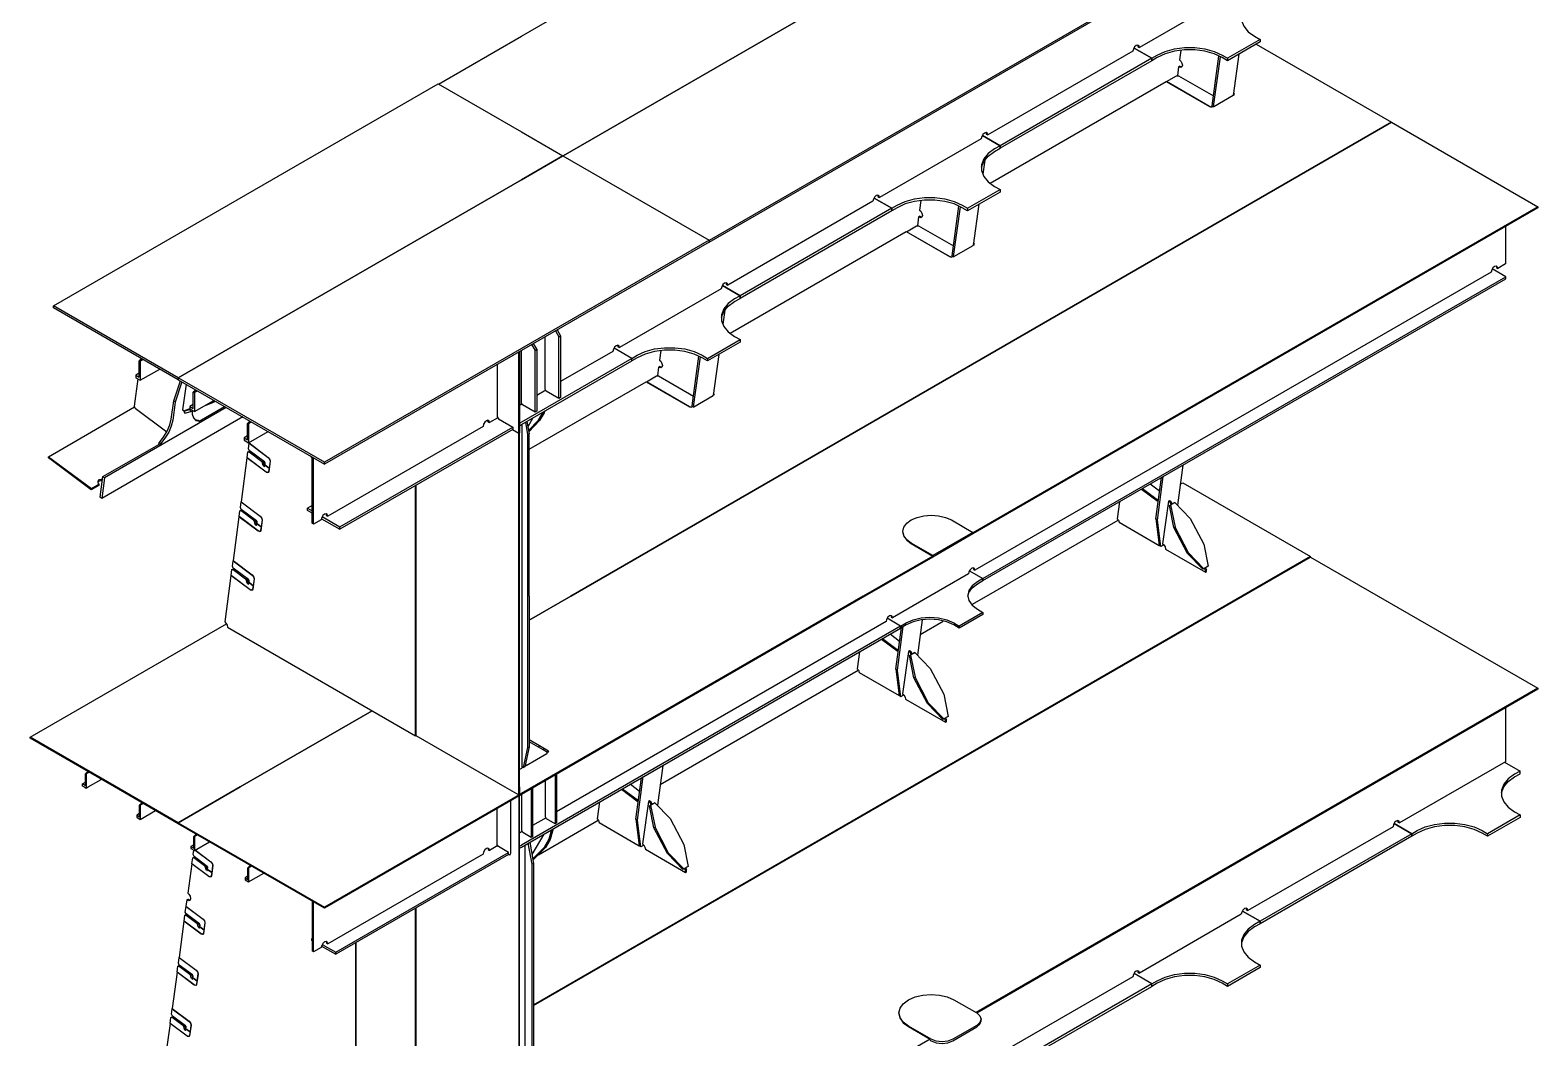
# Model space of a CAD drawing. Header units: millimetres. Extents: x -438477 to 631584, y 118817 to 676146.
# Drawn here: x 347660 to 352581, y 340557 to 343846 of the extents above; entities that cross this region are included whole.
import ezdxf

# ---------------------------------------------------------------- set-up
doc = ezdxf.new("R2010")
doc.units = ezdxf.units.MM
doc.linetypes.add('AVEVASOLID', pattern=[7.5, 7.5])
doc.layers.add('20_1', color=1, linetype='CONTINUOUS')

msp = doc.modelspace()

# ---------------------------------------------------------------- linework, layer by layer
at = {"layer": '20_1', "color": 6, "linetype": 'AVEVASOLID'}
for p, q in [((348993.249, 343669.925), (349263.703, 343826.072)), ((351589.623, 343637.387), (351587.352, 343640.55)), ((348143.649, 342711.152), (349263.703, 343357.815)), ((350741.094, 343147.488), (350738.825, 343150.653)), ((349263.703, 342806.68), (348620.947, 342435.585)), ((348021.347, 342775.639), (348020.66, 342770.587)), ((348016.016, 342736.45), (348014.461, 342725.012)), ((349342.902, 342670.735), (349313.551, 342653.789)), ((349892.566, 342657.591), (349890.296, 342660.754)), ((349263.703, 342625.009), (349256.989, 342621.133)), ((349265.114, 342625.824), (349263.703, 342625.009)), ((349186.632, 342580.513), (349159.75, 342564.993)), ((349264.414, 342559.08), (349264.414, 341998.521)), ((349301.36, 342580.411), (349284.784, 342551.7)), ((349255.221, 341375.795), (349255.221, 342529.49)), ((349257.343, 341375.795), (349257.343, 342530.714)), ((348917.935, 341542.743), (348917.935, 342359.041)), ((351387.412, 342299.615), (351383.942, 342306.25)), ((350780.978, 341998.521), (351211.452, 342247.055)), ((350736.963, 342206.761), (350606.149, 342131.236)), ((350725.83, 342081.325), (350769.844, 342055.914)), ((351496.199, 342076.643), (351496.199, 342082.767)), ((350379.109, 341998.521), (349263.703, 341354.541)), ((350384.766, 341998.521), (349263.703, 341351.275)), ((349288.809, 341920.17), (349424.515, 341998.521)), ((349424.515, 341998.521), (349288.809, 341920.17)), ((351615.132, 341998.521), (349303.304, 340663.788)), ((349303.304, 340662.153), (351617.96, 341998.521)), ((350596.898, 341998.521), (350474.976, 341928.129)), ((350720.918, 341998.521), (350720.693, 341997.534)), ((350733.292, 341970.988), (350780.978, 341998.521)), ((350565.157, 341873.915), (350640.238, 341917.264)), ((350538.884, 341809.718), (350535.414, 341816.353)), ((349716.628, 341384.018), (350362.924, 341757.156)), ((352580.745, 341697.88), (350747.205, 340639.285)), ((348345.92, 341375.795), (348776.51, 341624.396)), ((348776.51, 341624.396), (348345.92, 341375.795)), ((350647.672, 341586.746), (350647.672, 341592.869)), ((347941.378, 341375.795), (347660.346, 341538.049)), ((349263.703, 341436.191), (349257.343, 341432.518)), ((352472.203, 341456.401), (352522.762, 341427.211)), ((349263.703, 341354.541), (348620.947, 340983.446)), ((349263.703, 341351.275), (348620.947, 340980.179)), ((349209.928, 341375.795), (349255.221, 341349.644)), ((349690.355, 341319.819), (349686.886, 341326.454)), ((349266.186, 341230.234), (349263.703, 341228.801)), ((349343.963, 341275.139), (349300.127, 341249.83)), ((349318.81, 341154.338), (349514.396, 341267.259)), ((348201.042, 341222.612), (348200.873, 341221.373)), ((349186.632, 341184.303), (349159.757, 341168.788)), ((349263.703, 341228.801), (349257.343, 341225.128)), ((349336.892, 341222.067), (349298.058, 341154.805)), ((349799.143, 341096.847), (349799.143, 341102.971)), ((348917.935, 339970.988), (348917.935, 340980.182))]:
    msp.add_line(p, q, dxfattribs=at)
at = {"layer": '20_1', "color": 1, "linetype": 'AVEVASOLID'}
for p, q in [((351517.697, 343599.246), (351539.732, 343761.241)), ((351522.716, 343596.481), (351544.809, 343758.903)), ((351604.593, 343767.296), (351586.339, 343633.099)), ((351516.29, 343594.945), (351509.682, 343596.524)), ((351522.754, 343596.325), (351516.399, 343594.917)), ((351586.9, 343633.592), (351586.441, 343633.858)), ((351589.54, 343637.146), (351587.1, 343633.476)), ((351587.311, 343640.251), (351589.494, 343637.208)), ((350775.673, 343421.551), (350769.45, 343375.804)), ((350669.17, 343109.347), (350691.205, 343271.344)), ((350674.188, 343106.582), (350696.282, 343269.006)), ((350756.064, 343277.398), (350737.81, 343143.2)), ((350738.783, 343150.354), (350740.967, 343147.311)), ((350667.761, 343105.046), (350661.154, 343106.627)), ((350674.226, 343106.428), (350667.871, 343105.02)), ((350738.371, 343143.695), (350737.914, 343143.959)), ((350741.011, 343147.247), (350738.573, 343143.579)), ((349927.145, 342931.654), (349920.922, 342885.905)), ((349374.722, 342864.653), (349386.036, 342845.057)), ((349380.026, 342867.715), (349391.339, 342848.12)), ((349296.934, 342819.742), (349308.247, 342800.146)), ((349302.237, 342822.804), (349313.551, 342803.209)), ((349623.443, 342774.53), (349263.703, 342566.835)), ((349820.641, 342619.45), (349842.677, 342781.445)), ((349825.659, 342616.685), (349847.753, 342779.107)), ((349907.536, 342787.5), (349889.282, 342653.303)), ((348128.751, 342635.653), (348150.563, 342701.037)), ((349892.484, 342657.35), (349890.044, 342653.68)), ((349890.255, 342660.455), (349892.439, 342657.413)), ((348300.517, 342614.461), (347902.938, 342384.92)), ((348181.661, 342607.324), (348183.936, 342608.284)), ((348212.075, 342569.879), (348294.905, 342617.7)), ((348229.844, 342620.071), (348258.556, 342632.168)), ((349819.234, 342615.147), (349812.625, 342616.728)), ((349825.698, 342616.53), (349819.343, 342615.121)), ((349889.844, 342653.796), (349889.385, 342654.062)), ((348354.318, 342583.398), (347893.765, 342317.499)), ((348184.898, 342601.132), (348191.503, 342603.915)), ((349256.989, 342562.958), (349263.703, 342566.835)), ((349256.989, 342554.793), (349263.703, 342558.67)), ((349286.927, 342539.325), (349319.327, 342573.155)), ((349287.64, 342535.206), (349322.327, 342571.422)), ((349334.305, 342599.098), (349334.422, 342599.499)), ((349284.566, 341998.521), (349284.566, 342526.011)), ((349288.809, 341998.521), (349288.809, 342528.461)), ((348085.782, 342495.659), (348085.017, 342490.042)), ((348574.177, 342456.463), (348580.283, 342449.393)), ((351422.141, 342425.986), (351404.459, 342295.99)), ((351346.535, 342340.932), (351315.236, 342364.264)), ((351334.245, 342250.583), (351352.647, 342385.863)), ((351339.143, 342246.931), (351358.501, 342389.244)), ((351287.369, 342348.175), (351341.982, 342307.46)), ((351290.488, 342349.975), (351342.491, 342311.206)), ((348580.283, 342294.737), (348565.255, 342286.059)), ((348611.08, 342251.437), (348671.321, 342216.658)), ((348613.695, 342258.093), (348671.321, 342224.823)), ((351437.369, 342138.057), (351393.276, 342222.383)), ((351441.113, 342139.635), (351397.019, 342223.961)), ((349284.566, 341504.574), (349284.566, 341998.521)), ((350571.582, 341921.153), (350555.93, 341806.091)), ((350501.143, 341900.78), (349263.703, 341186.343)), ((350498.007, 341851.033), (350466.708, 341874.367)), ((350485.718, 341760.686), (350504.118, 341895.965)), ((350490.616, 341757.034), (350509.973, 341899.345)), ((350438.841, 341858.278), (350493.454, 341817.563)), ((350441.96, 341860.078), (350493.964, 341821.309)), ((350588.841, 341648.16), (350544.746, 341732.484)), ((350592.586, 341649.736), (350548.491, 341734.062)), ((349334.305, 341497.087), (349319.327, 341505.734)), ((349264.414, 341442.724), (349270.424, 341439.255)), ((349725.085, 341446.19), (349707.402, 341316.194)), ((347849.532, 341375.795), (347892.626, 341400.676)), ((349373.662, 341414.76), (349373.662, 341255.951)), ((349649.479, 341361.136), (349618.18, 341384.468)), ((349637.189, 341270.787), (349655.591, 341406.067)), ((349642.088, 341267.135), (349661.445, 341409.448)), ((347843.129, 341375.795), (347843.129, 341372.098)), ((349295.884, 341369.855), (349295.884, 341211.046)), ((349590.313, 341368.379), (349644.926, 341327.664)), ((349593.432, 341370.18), (349645.435, 341331.41)), ((349354.408, 341206.68), (349362.341, 341236.76)), ((349740.313, 341158.261), (349696.219, 341242.587)), ((349744.057, 341159.839), (349699.963, 341244.165)), ((349257.343, 341182.67), (349263.703, 341186.343)), ((349257.343, 341176.138), (349263.703, 341179.811)), ((349300.482, 341141.647), (349338.822, 341179.686)), ((349301.338, 341137.002), (349342.322, 341177.666)), ((348234.883, 341119), (348235.006, 341118.634)), ((349298.354, 339949.353), (349298.354, 341123.474)), ((348209.396, 340931.631), (348209.519, 340931.267)), ((348581.344, 340882.197), (348579.927, 340881.38)), ((348611.379, 340856.689), (348657.709, 340829.941)), ((348613.695, 340861.883), (348657.709, 340836.471)), ((348186.742, 340765.082), (348186.865, 340764.717)), ((351320.676, 340733.186), (350825.705, 340447.415)), ((348164.035, 340598.153), (348164.159, 340597.789))]:
    msp.add_line(p, q, dxfattribs=at)
at = {"layer": '20_1', "color": 6, "linetype": 'AVEVASOLID'}
for points in [[(349263.703, 343826.072), (351696.864, 345230.858), (352103.447, 344996.118), (349399.831, 343435.185)], [(349399.831, 343435.185), (352103.447, 344996.118), (352580.745, 344720.55), (352580.745, 344715.651)], [(352580.745, 344720.55), (349876.068, 343159.004), (349876.068, 343154.106), (352580.745, 344715.651)], [(351627.858, 344000.909), (351628.978, 343996.725), (351634.282, 343993.664), (351632.861, 343998.967), (351628.978, 344001.208), (351623.676, 343999.788), (351613.069, 343981.416), (351280.724, 343789.537)], [(351674.053, 343958.45), (351656.378, 343948.247), (351635.437, 343933.084), (351620.862, 343915.613), (351613.388, 343896.705), (351613.388, 343877.313), (351620.862, 343858.406), (351635.437, 343840.935), (351656.378, 343825.772), (351674.057, 343815.565), (351567.99, 343754.329)], [(351661.682, 343800.256), (352103.447, 343545.204), (349424.515, 341998.521)], [(351274.3, 343796.782), (351275.421, 343792.599), (351280.724, 343789.537), (351279.303, 343794.841), (351275.421, 343797.082), (351270.117, 343795.662), (351264.815, 343790.959), (351260.931, 343784.234), (351259.511, 343777.29), (350785.75, 343503.764)], [(351320.503, 343754.329), (351338.181, 343764.535), (351364.443, 343776.626), (351394.705, 343785.04), (351427.452, 343789.355), (351461.041, 343789.355), (351493.788, 343785.04), (351524.053, 343776.626), (351550.313, 343764.535), (351567.99, 343754.329), (351567.99, 343746.164), (351550.313, 343756.37), (351524.053, 343768.461), (351493.788, 343776.875), (351461.041, 343781.19), (351427.452, 343781.19), (351394.705, 343776.875), (351364.443, 343768.461), (351338.181, 343756.37), (351320.503, 343746.164), (351320.503, 343754.329), (351262.875, 343787.601)], [(351674.057, 343815.565), (351674.057, 343807.4), (351567.99, 343746.164)], [(351415.793, 343779.654), (351411.563, 343748.559), (351415.338, 343744.867), (351419.22, 343738.142), (351420.641, 343731.199), (351419.22, 343725.895), (351415.338, 343723.654), (351410.034, 343725.075), (351408.505, 343726.085)], [(351418.874, 343725.696), (351413.57, 343727.116), (351412.041, 343728.126), (351408.505, 343726.085), (351404.553, 343697.024)], [(348143.649, 342711.152), (348143.649, 342705.029), (347737.067, 342939.769), (347737.067, 342945.892), (348992.188, 343670.538), (349263.703, 343513.778)], [(350792.952, 343346.66), (351367.352, 343678.29), (351508.836, 343596.605), (351515.982, 343594.87)], [(351522.717, 343596.481), (351523.053, 343596.56), (351586.693, 343633.304), (351586.9, 343633.592)], [(349424.515, 341998.521), (352103.447, 343545.204), (352580.745, 343269.636), (352580.745, 343266.369), (350736.963, 342201.863)], [(349263.703, 343513.778), (349398.771, 343435.797), (349263.703, 343357.815)], [(350779.326, 343511.007), (350780.446, 343506.825), (350785.75, 343503.764), (350784.329, 343509.067), (350780.446, 343511.308), (350775.144, 343509.888), (350769.84, 343505.185), (350765.958, 343498.46), (350764.537, 343491.516), (350432.196, 343299.64)], [(350767.9, 343501.826), (350825.527, 343468.556), (350825.528, 343460.39)], [(350825.525, 343468.553), (350807.851, 343458.348), (350786.908, 343443.187), (350772.334, 343425.714), (350764.861, 343406.808), (350764.861, 343387.414), (350772.334, 343368.509), (350786.908, 343351.036), (350807.851, 343335.875), (350825.528, 343325.668)], [(350764.861, 343398.643), (350772.334, 343417.549), (350786.908, 343435.022), (350807.851, 343450.183), (350825.525, 343460.388)], [(349263.703, 343357.815), (349398.771, 343435.797), (349876.068, 343160.229), (349263.703, 342806.68)], [(349263.703, 343357.815), (348143.649, 342711.152), (347737.067, 342945.892)], [(350425.772, 343306.885), (350426.894, 343302.702), (350432.196, 343299.64), (350430.776, 343304.942), (350426.894, 343307.184), (350421.59, 343305.763), (350416.286, 343301.06), (350412.404, 343294.336), (350410.983, 343287.391), (349937.222, 343013.865)], [(350471.976, 343264.43), (350489.653, 343274.637), (350515.913, 343286.728), (350546.176, 343295.143), (350578.925, 343299.458), (350612.514, 343299.458), (350645.261, 343295.143), (350675.523, 343286.728), (350701.785, 343274.637), (350719.463, 343264.43), (350719.463, 343256.265), (350701.785, 343266.472), (350675.523, 343278.563), (350645.261, 343286.978), (350612.514, 343291.293), (350578.925, 343291.293), (350546.176, 343286.978), (350515.913, 343278.563), (350489.653, 343266.472), (350471.976, 343256.265), (350471.976, 343264.43), (350414.348, 343297.702)], [(350719.463, 343264.43), (350825.528, 343325.668), (350825.528, 343317.503), (350719.463, 343256.265)], [(350567.264, 343289.757), (350563.037, 343258.681), (350566.812, 343254.988), (350570.694, 343248.263), (350572.115, 343241.319), (350570.694, 343236.017), (350566.812, 343233.775), (350561.508, 343235.196), (350559.981, 343236.206)], [(352580.745, 343269.636), (350736.963, 342205.128), (350736.96, 342201.863)], [(350570.348, 343235.817), (350565.044, 343237.237), (350563.516, 343238.247), (350559.981, 343236.206), (350556.024, 343207.126)], [(352474.683, 343205.134), (352474.683, 343082.66), (352449.93, 343068.37)], [(349876.068, 343160.229), (349876.068, 343154.106), (349263.703, 342800.557)], [(349944.425, 342856.763), (350518.825, 343188.392), (350660.309, 343106.706), (350667.453, 343104.973)], [(350674.19, 343106.582), (350674.524, 343106.663), (350738.165, 343143.406), (350738.371, 343143.695)], [(352444.342, 343075.838), (352445.686, 343070.819), (352449.93, 343068.37), (352448.508, 343073.672), (352444.626, 343075.914), (352439.324, 343074.493), (352434.02, 343069.79), (352430.138, 343063.066), (352428.716, 343056.122), (350743.681, 342083.265)], [(349930.798, 343021.11), (349931.918, 343016.928), (349937.222, 343013.865), (349935.8, 343019.169), (349931.918, 343021.411), (349926.615, 343019.989), (349921.311, 343015.286), (349917.429, 343008.563), (349916.008, 343001.619), (349583.668, 342809.741)], [(349919.373, 343011.928), (349976.998, 342978.657), (349977.001, 342970.492)], [(349976.996, 342978.654), (349959.322, 342968.451), (349938.38, 342953.288), (349923.806, 342935.817), (349916.332, 342916.91), (349916.332, 342897.517), (349923.806, 342878.61), (349938.38, 342861.139), (349959.322, 342845.976), (349977.001, 342835.769)], [(349916.332, 342908.745), (349923.806, 342927.652), (349938.38, 342945.123), (349959.322, 342960.286), (349976.996, 342970.489)], [(349577.244, 342816.986), (349578.365, 342812.803), (349583.668, 342809.741), (349582.247, 342815.045), (349578.365, 342817.286), (349573.061, 342815.866), (349567.758, 342811.163), (349563.876, 342804.439), (349562.455, 342797.494), (349391.339, 342698.7)], [(349623.447, 342774.533), (349641.125, 342784.739), (349667.386, 342796.831), (349697.649, 342805.244), (349730.396, 342809.559), (349763.986, 342809.559), (349796.732, 342805.244), (349826.995, 342796.831), (349853.257, 342784.739), (349870.934, 342774.533), (349870.934, 342766.368), (349853.257, 342776.575), (349826.995, 342788.666), (349796.732, 342797.079), (349763.986, 342801.394), (349730.396, 342801.394), (349697.649, 342797.079), (349667.386, 342788.666), (349641.125, 342776.575), (349623.447, 342766.368), (349623.447, 342774.533), (349565.819, 342807.805)], [(349870.934, 342774.533), (349977.001, 342835.769), (349977.001, 342827.604), (349870.934, 342766.368)], [(349263.703, 342800.557), (348620.947, 342429.461), (348620.947, 342435.585), (348143.649, 342711.152), (348143.649, 342705.029), (348620.947, 342429.461)], [(349184.864, 342755.038), (349184.864, 342583.574), (349188.4, 342577.45), (349235.246, 342550.404), (349235.246, 342541.423), (349254.868, 342530.095)], [(349256.989, 342796.679), (349256.989, 342531.318), (349254.868, 342530.095), (349254.868, 342795.456)], [(349718.736, 342799.858), (349714.509, 342768.783), (349718.284, 342765.091), (349722.167, 342758.366), (349723.587, 342751.422), (349722.167, 342746.118), (349718.284, 342743.876), (349712.981, 342745.299), (349711.452, 342746.309)], [(348012.08, 342707.506), (348000.009, 342618.77), (348002.998, 342612.416), (348106.298, 342535.4)], [(348084.932, 342738.93), (348082.998, 342739.12), (348082.755, 342739.273)], [(349721.819, 342745.918), (349716.516, 342747.339), (349714.987, 342748.35), (349711.452, 342746.309), (349707.497, 342717.229)], [(348169.263, 342690.24), (348157.945, 342607.04), (348163.193, 342603.128), (348181.833, 342610.982)], [(349288.809, 342478.242), (349670.297, 342698.494), (349811.781, 342616.809), (349818.926, 342615.074)], [(347859.628, 342345.685), (347719.683, 342450.02), (347720.193, 342453.766), (348001.286, 342616.055)], [(349825.661, 342616.685), (349825.996, 342616.765), (349889.636, 342653.508), (349889.844, 342653.796)], [(349153.327, 342572.238), (349154.447, 342568.054), (349159.75, 342564.993), (349158.33, 342570.296), (349154.447, 342572.537), (349149.144, 342571.116), (349143.841, 342566.414), (349139.958, 342559.689), (349138.538, 342552.745), (348631.546, 342260.034)], [(349256.642, 342531.119), (349257.343, 342530.714), (349255.221, 342529.49), (349234.192, 342541.63)], [(348374.745, 342499.605), (348374.597, 342498.521), (348437.573, 342451.573), (348441.554, 342446.968), (348443.625, 342439.999), (348443.551, 342438.865), (348438.965, 342405.154), (348436.968, 342401.71), (348431.968, 342402.205), (348430.949, 342402.879), (348367.973, 342449.827), (348368.392, 342450.068)], [(347720.193, 342453.766), (347860.137, 342349.431), (347884.885, 342363.719), (347884.376, 342359.973), (347859.628, 342345.685), (347860.137, 342349.431)], [(348367.973, 342449.827), (348348.488, 342306.573), (348411.463, 342259.625), (348415.444, 342255.02), (348417.515, 342248.051), (348417.441, 342246.918), (348412.856, 342213.206), (348410.858, 342209.762), (348405.858, 342210.257), (348404.839, 342210.931), (348341.864, 342257.879)], [(348585.587, 342233.499), (348580.283, 342236.561), (348580.283, 342452.937)], [(348625.122, 342267.279), (348626.243, 342263.095), (348631.546, 342260.034), (348630.125, 342265.336), (348626.243, 342267.578), (348620.94, 342266.157), (348615.637, 342261.455), (348611.754, 342254.73), (348610.333, 342247.786), (348585.587, 342233.499), (348585.587, 342449.876)], [(347896.775, 342379.272), (347891.706, 342379.681), (347884.996, 342377.667), (347881.099, 342373.558), (347881.059, 342368.452), (347884.885, 342363.719)], [(347881.074, 342370.323), (347884.486, 342373.923), (347891.197, 342375.935), (347896.265, 342375.526)], [(351413.684, 342363.814), (351421.913, 342368.564), (351838.989, 342127.765)], [(348919.349, 342359.857), (348919.349, 341543.561), (349209.928, 341375.795)], [(351215.425, 342306.639), (351207.883, 342251.184), (351211.864, 342246.579), (351213.934, 342239.61), (351345.229, 342163.806)], [(351380.406, 342304.208), (351383.942, 342306.25), (351378.694, 342310.162), (351375.159, 342308.121), (351356.307, 342169.53), (351360.082, 342165.838), (351363.963, 342159.114), (351365.386, 342152.17), (351496.199, 342076.643), (351499.735, 342078.685), (351499.735, 342084.808)], [(351383.876, 342297.574), (351380.406, 342304.208), (351375.159, 342308.121)], [(348342.282, 342258.121), (348341.864, 342257.879), (348322.367, 342114.549), (348385.342, 342067.601), (348389.324, 342062.996), (348391.395, 342056.027), (348391.321, 342054.893), (348386.736, 342021.182), (348384.738, 342017.738), (348379.738, 342018.233), (348378.719, 342018.907), (348315.744, 342065.855), (348316.162, 342066.096)], [(350508.823, 342207.915), (350508.823, 342209.547), (350511.975, 342223.37), (350521.216, 342236.25), (350535.915, 342247.311), (350555.072, 342255.798), (350577.382, 342261.133), (350601.323, 342262.953), (350625.264, 342261.133), (350647.572, 342255.798), (350666.73, 342247.311), (350736.963, 342206.761), (350736.963, 342201.863), (350606.149, 342126.336), (350606.149, 342131.236), (350535.915, 342171.785), (350521.216, 342182.846), (350511.975, 342195.726), (350508.823, 342209.547)], [(350508.818, 342207.911), (350511.971, 342194.09), (350521.211, 342181.21), (350535.912, 342170.149), (350606.145, 342129.6), (350379.109, 341998.521)], [(350606.145, 342129.6), (350606.145, 342126.333), (350384.766, 341998.521)], [(351838.989, 342126.132), (351838.989, 342127.765), (351615.132, 341998.521)], [(351617.96, 341998.521), (351838.989, 342126.132), (352060.019, 341998.521)], [(350738.094, 342090.735), (350739.438, 342085.716), (350743.681, 342083.265), (350742.259, 342088.569), (350738.377, 342090.811), (350733.075, 342089.39), (350727.771, 342084.688), (350723.889, 342077.963), (350722.467, 342071.019), (350596.898, 341998.521)], [(351496.501, 342090.994), (351499.735, 342084.808), (351496.199, 342082.767), (351492.964, 342088.954)], [(348315.744, 342065.855), (348295.146, 341914.43), (348298.921, 341910.737), (348302.803, 341904.013), (348304.224, 341897.069), (348917.935, 341542.743), (348919.349, 341543.561)], [(350720.918, 341998.521), (350723.695, 342010.705), (350734.685, 342026.022), (350752.167, 342039.175), (350769.844, 342049.382), (350769.844, 342055.914), (350752.167, 342045.708), (350734.685, 342032.554), (350723.695, 342017.238), (350719.948, 342000.799), (350720.468, 341998.521)], [(349264.414, 341998.521), (349264.414, 341436.601), (349263.703, 341436.191)], [(350720.468, 341998.521), (350723.695, 341984.363), (350734.685, 341969.046), (350752.167, 341955.893), (350769.844, 341945.686), (350692.062, 341900.78)], [(352060.019, 341998.521), (352580.745, 341697.88), (352580.745, 341694.613), (350749.893, 340637.572)], [(350469.389, 341935.599), (350470.734, 341930.578), (350474.976, 341928.129), (350473.555, 341933.433), (350469.673, 341935.675), (350464.369, 341934.253), (350459.067, 341929.55), (350455.183, 341922.825), (350453.763, 341915.883), (349377.904, 341294.734)], [(350501.143, 341900.78), (350518.82, 341910.986), (350541.603, 341921.078), (350568.132, 341927.423), (350596.602, 341929.587), (350625.073, 341927.423), (350651.602, 341921.078), (350674.385, 341910.986), (350692.062, 341900.78), (350692.062, 341894.247), (350674.385, 341904.454), (350651.602, 341914.546), (350625.073, 341920.891), (350596.602, 341923.054), (350568.132, 341920.891), (350541.603, 341914.546), (350518.82, 341904.454), (350501.143, 341894.247), (350501.143, 341900.78), (350457.127, 341926.192)], [(350769.844, 341945.686), (350769.844, 341939.154), (350692.062, 341894.247)], [(347935.722, 341375.795), (347660.346, 341534.782), (347660.346, 341538.049), (348300.656, 341907.733)], [(350531.879, 341814.311), (350535.414, 341816.353), (350530.167, 341820.265), (350526.631, 341818.223), (350507.779, 341679.632), (350511.554, 341675.94), (350515.436, 341669.215), (350516.856, 341662.271), (350647.672, 341586.746), (350651.207, 341588.786), (350651.207, 341594.911)], [(350366.898, 341816.74), (350359.354, 341761.285), (350363.335, 341756.68), (350365.407, 341749.711), (350496.701, 341673.909)], [(350535.349, 341807.677), (350531.879, 341814.311), (350526.631, 341818.223)], [(352474.683, 341633.378), (352474.683, 341457.832), (352129.253, 341258.398)], [(350647.972, 341601.097), (350651.207, 341594.911), (350647.672, 341592.869), (350644.437, 341599.055)], [(349346.438, 341490.082), (349346.438, 341483.958), (349279.263, 341445.173)], [(349276.334, 341449.409), (349277.142, 341446.399), (349279.263, 341445.173), (349277.842, 341450.477), (349276.708, 341451.132)], [(352462.093, 341357.3), (352469.568, 341376.205), (352484.142, 341393.678), (352505.084, 341408.841), (352522.762, 341419.046), (352522.762, 341427.211), (352505.084, 341417.006), (352484.142, 341401.843), (352469.568, 341384.37), (352462.093, 341365.465), (352462.093, 341346.071), (352469.568, 341327.165), (352484.142, 341309.692), (352505.084, 341294.531), (352522.762, 341284.324), (352416.696, 341223.086)], [(348143.649, 341259.013), (348143.649, 341255.746), (347935.722, 341375.795)], [(348345.92, 341375.795), (348143.649, 341259.013), (347941.378, 341375.795)], [(348143.649, 341259.013), (348620.947, 340983.446), (348620.947, 340980.179), (348143.649, 341255.746), (348143.649, 341259.013), (348345.92, 341375.795)], [(349228.351, 341330.865), (349228.351, 341158.584), (349226.28, 341154.007), (349221.28, 341154.501), (349220.573, 341154.91)], [(349257.343, 341375.795), (349257.343, 341350.87), (349255.221, 341349.644), (349255.221, 341375.795)], [(349255.221, 339777.888), (349257.343, 339779.114), (349257.343, 341347.603), (349255.221, 341346.377), (349255.221, 339777.888)], [(349683.35, 341324.412), (349686.886, 341326.454), (349681.638, 341330.366), (349678.102, 341328.325), (349659.251, 341189.734), (349663.026, 341186.043), (349666.908, 341179.318), (349668.329, 341172.374), (349799.143, 341096.847), (349802.679, 341098.889), (349802.679, 341105.012)], [(349686.82, 341317.778), (349683.35, 341324.412), (349678.102, 341328.325)], [(349518.369, 341326.843), (349510.826, 341271.388), (349514.807, 341266.783), (349516.878, 341259.814), (349648.172, 341184.01)], [(352522.762, 341284.324), (352522.762, 341276.159), (352416.696, 341214.921)], [(352123.108, 341265.718), (352124.303, 341261.256), (352129.253, 341258.398), (352127.832, 341263.702), (352123.949, 341265.942), (352118.646, 341264.522), (352113.342, 341259.819), (352109.461, 341253.094), (352108.04, 341246.15), (351634.277, 340972.624)], [(352169.208, 341223.086), (352186.885, 341233.293), (352213.147, 341245.384), (352243.41, 341253.799), (352276.157, 341258.114), (352309.746, 341258.114), (352342.494, 341253.799), (352372.757, 341245.384), (352399.017, 341233.293), (352416.696, 341223.086), (352416.696, 341214.921), (352399.017, 341225.128), (352372.757, 341237.219), (352342.494, 341245.634), (352309.746, 341249.949), (352276.157, 341249.949), (352243.41, 341245.634), (352213.147, 341237.219), (352186.885, 341225.128), (352169.208, 341214.921), (352169.208, 341223.086), (352111.403, 341256.46)], [(349275.02, 341186.345), (349275.02, 339870.968), (349263.703, 339864.435)], [(348199.59, 341169.652), (348250.346, 341131.813), (348254.327, 341127.208), (348256.397, 341120.239), (348256.324, 341119.105), (348251.738, 341085.394), (348249.741, 341081.95), (348244.741, 341082.445), (348243.722, 341083.119), (348187.743, 341124.85), (348188.162, 341125.093)], [(349154.17, 341176.256), (349155.515, 341171.237), (349159.757, 341168.788), (349158.337, 341174.09), (349154.454, 341176.332), (349149.151, 341174.911), (349143.848, 341170.209), (349139.965, 341163.484), (349138.545, 341156.54), (348631.546, 340863.824)], [(348187.743, 341124.85), (348174.767, 341029.446), (348178.542, 341025.755), (348182.423, 341019.031), (348183.845, 341012.086), (348182.423, 341006.782), (348178.542, 341004.541), (348173.238, 341005.963), (348171.71, 341006.973)], [(349799.445, 341111.198), (349802.679, 341105.012), (349799.143, 341102.971), (349795.908, 341109.158)], [(348182.077, 341006.582), (348176.773, 341008.003), (348175.245, 341009.015), (348171.71, 341006.973), (348168.881, 340986.177), (348224.859, 340944.444), (348228.84, 340939.841), (348230.911, 340932.87), (348230.837, 340931.737), (348226.251, 340898.025), (348224.254, 340894.581), (348219.254, 340895.077), (348218.235, 340895.75), (348162.257, 340937.483), (348162.676, 340937.724)], [(348585.587, 340837.291), (348581.344, 340839.74), (348581.344, 341003.044)], [(348625.958, 340871.293), (348627.303, 340866.275), (348631.546, 340863.824), (348630.125, 340869.128), (348626.243, 340871.37), (348620.94, 340869.948), (348615.637, 340865.245), (348611.754, 340858.522), (348610.333, 340851.578), (348585.587, 340837.291), (348585.587, 341000.595)], [(348162.257, 340937.483), (348146.226, 340819.627), (348202.204, 340777.896), (348206.185, 340773.291), (348208.256, 340766.322), (348208.182, 340765.187), (348203.597, 340731.476), (348201.599, 340728.032), (348196.6, 340728.528), (348195.58, 340729.201), (348139.602, 340770.933)], [(348919.349, 340980.998), (348919.349, 339971.805), (349255.221, 339777.888)], [(351628.133, 340979.944), (351629.327, 340975.482), (351634.277, 340972.624), (351632.857, 340977.928), (351628.975, 340980.169), (351623.671, 340978.747), (351618.367, 340974.046), (351614.485, 340967.322), (351613.065, 340960.377), (351280.718, 340768.497)], [(351674.23, 340937.311), (351656.555, 340927.107), (351635.613, 340911.946), (351621.039, 340894.473), (351613.565, 340875.566), (351613.565, 340856.174), (351621.039, 340837.266), (351635.613, 340819.795), (351656.555, 340804.632), (351674.234, 340794.426), (351568.167, 340733.189)], [(351616.429, 340970.686), (351674.231, 340937.315), (351674.234, 340929.149), (351656.555, 340918.942), (351635.613, 340903.781), (351621.039, 340886.308), (351613.565, 340867.401)], [(348116.896, 340604.005), (348097.122, 340458.636), (348100.897, 340454.944), (348104.779, 340448.221), (348106.2, 340441.276), (348512.052, 340206.958), (348512.052, 340205.324), (348723.48, 340083.256), (348723.48, 340867.914)], [(348723.48, 340867.914), (348723.48, 340083.256), (348917.935, 339970.988), (348919.349, 339971.805)], [(351674.234, 340794.426), (351674.234, 340786.261), (351568.167, 340725.024)], [(348140.02, 340771.174), (348139.602, 340770.933), (348123.519, 340652.699), (348179.498, 340610.968), (348183.479, 340606.363), (348185.549, 340599.394), (348185.476, 340598.259), (348180.89, 340564.548), (348178.893, 340561.104), (348173.893, 340561.6), (348172.874, 340562.272), (348116.896, 340604.005), (348117.314, 340604.246)], [(351274.573, 340775.816), (351275.768, 340771.354), (351280.718, 340768.497), (351279.297, 340773.799), (351275.414, 340776.04), (351270.111, 340774.62), (351264.807, 340769.917), (351260.925, 340763.193), (351259.505, 340756.248), (350785.75, 340482.727)], [(351320.68, 340733.189), (351338.358, 340743.396), (351364.62, 340755.487), (351394.882, 340763.901), (351427.629, 340768.216), (351461.218, 340768.216), (351493.965, 340763.901), (351524.228, 340755.487), (351550.49, 340743.396), (351568.167, 340733.189), (351568.167, 340725.024), (351550.49, 340735.231), (351524.228, 340747.322), (351493.965, 340755.736), (351461.218, 340760.051), (351427.629, 340760.051), (351394.882, 340755.736), (351364.62, 340747.322), (351338.358, 340735.231), (351320.68, 340725.024), (351320.68, 340733.189), (351262.872, 340766.565)], [(350495.841, 340638.064), (350499.419, 340653.755), (350509.909, 340668.376), (350526.595, 340680.931), (350548.334, 340690.561), (350573.659, 340696.617), (350600.835, 340698.683), (350628.011, 340696.617), (350653.334, 340690.561), (350675.081, 340680.926), (350749.327, 340638.061), (350760.165, 340628.695), (350763.971, 340617.648)], [(350495.845, 340636.435), (350499.419, 340620.762), (350509.909, 340606.129), (350526.595, 340593.571), (350597.31, 340552.743), (349263.703, 339782.785)], [(350597.305, 340549.475), (350600.841, 340547.433), (350617.062, 340541.176), (350636.197, 340538.978), (350655.33, 340541.176), (350671.552, 340547.433), (350749.327, 340592.337), (350760.165, 340601.703), (350763.971, 340612.75), (350763.971, 340617.648), (350760.165, 340606.601), (350749.327, 340597.236), (350671.552, 340552.333), (350655.33, 340546.075), (350636.197, 340543.878), (350617.062, 340546.075), (350600.841, 340552.333), (350526.595, 340595.199), (350509.909, 340607.754), (350499.419, 340622.375), (350495.841, 340638.064), (350495.841, 340636.432)]]:
    msp.add_lwpolyline(points, dxfattribs=at)
at = {"layer": '20_1', "color": 1, "linetype": 'AVEVASOLID'}
for points in [[(351320.499, 343754.326), (351320.499, 343746.161), (350825.525, 343460.388), (350825.525, 343468.553), (350767.899, 343501.823)], [(351262.874, 343787.596), (351320.499, 343754.326), (350825.528, 343468.554)], [(351368.475, 343678.05), (351401.355, 343697.033), (351408.464, 343697.012), (351522.073, 343631.419)], [(351509.602, 343596.571), (351368.475, 343678.05), (351368.475, 343677.643)], [(351517.81, 343600.072), (351517.038, 343599.626), (351522.554, 343596.441)], [(350414.345, 343297.699), (350471.971, 343264.429), (349977.001, 342978.657)], [(350471.971, 343264.429), (350471.971, 343256.264), (349976.996, 342970.489), (349976.996, 342978.654), (349919.37, 343011.925)], [(350519.948, 343188.153), (350552.828, 343207.136), (350559.937, 343207.115), (350673.546, 343141.522)], [(350661.073, 343106.672), (350519.948, 343188.153), (350519.948, 343187.744)], [(350669.281, 343110.174), (350668.509, 343109.729), (350674.025, 343106.544)], [(350769.844, 342055.914), (350769.844, 342049.382), (352476.093, 343034.485), (352476.093, 343041.017), (352432.079, 343066.427)], [(350725.83, 342081.325), (350769.844, 342055.914), (352476.093, 343041.017)], [(349263.703, 342558.67), (349623.443, 342766.365), (349623.443, 342774.53), (349565.817, 342807.8)], [(349386.036, 342643.791), (349386.036, 342845.057), (349391.339, 342848.12), (349391.339, 342646.853), (349386.036, 342643.791), (349344.67, 342667.674), (349341.135, 342673.797), (349341.135, 342845.262)], [(348016.016, 342725.911), (348005.056, 342719.583), (348016.016, 342713.255), (348016.016, 342766.47), (348019.906, 342764.224), (348019.906, 342702.987)], [(348023.261, 342774.534), (348021.32, 342771.173), (348016.016, 342766.47)], [(348027.15, 342772.29), (348025.209, 342768.927), (348019.906, 342764.224)], [(349263.703, 342628.268), (349263.346, 342628.886), (349263.346, 342800.351)], [(349308.247, 342598.88), (349308.247, 342800.146), (349313.551, 342803.209), (349313.551, 342601.942), (349308.247, 342598.88), (349266.882, 342622.763), (349263.703, 342628.268)], [(348005.056, 342719.583), (348005.056, 342711.56), (348019.906, 342702.987), (348083.545, 342739.729)], [(349671.419, 342698.254), (349704.299, 342717.238), (349711.408, 342717.216), (349825.018, 342651.623)], [(348155.692, 342698.076), (348133.649, 342632.001), (348125.544, 342572.421), (348121.002, 342553.718), (348112.432, 342533.786), (348100.42, 342513.984), (348085.782, 342495.659), (348080.884, 342499.312), (348095.522, 342517.636), (348107.534, 342537.439), (348116.103, 342557.37), (348120.646, 342576.072), (348128.751, 342635.653), (348133.649, 342632.001)], [(348192.793, 342623.849), (348181.833, 342617.521), (348192.793, 342611.194), (348192.793, 342664.407), (348196.682, 342662.163), (348196.682, 342600.924)], [(348200.037, 342672.473), (348198.097, 342669.11), (348192.793, 342664.407)], [(348203.927, 342670.227), (348201.986, 342666.865), (348196.682, 342662.163)], [(349812.546, 342616.775), (349671.419, 342698.254), (349671.419, 342697.847)], [(348181.833, 342617.521), (348181.833, 342609.498), (348196.682, 342600.924), (348260.322, 342637.668)], [(348256.757, 342635.609), (348258.556, 342632.168), (348264.771, 342635.1)], [(349820.754, 342620.276), (349819.981, 342619.83), (349825.498, 342616.646)], [(348212.296, 342563.525), (348085.017, 342490.04), (348080.119, 342493.692), (348080.884, 342499.312)], [(348167.204, 342604.817), (348161.901, 342601.756), (348165.139, 342595.564), (348184.898, 342601.132), (348181.661, 342607.324), (348161.901, 342601.756)], [(348189.105, 342602.905), (348188.979, 342592.964), (348193.124, 342580.374), (348201.338, 342572.249), (348213.061, 342569.143)], [(348198.087, 342575.464), (348208.163, 342572.796), (348213.061, 342569.143), (348212.297, 342563.527)], [(348369.57, 342521.786), (348358.61, 342515.458), (348369.57, 342509.131), (348369.57, 342562.346), (348373.459, 342560.1), (348373.459, 342498.863)], [(348376.814, 342570.41), (348374.873, 342567.048), (348369.57, 342562.346)], [(348380.704, 342568.165), (348378.762, 342564.802), (348373.459, 342560.1)], [(349281.77, 342569.101), (349288.809, 342528.461), (349284.566, 342526.011), (349277.527, 342566.65)], [(349338.635, 342601.932), (349337.305, 342597.366), (349322.327, 342571.422), (349319.327, 342573.155), (349334.305, 342599.098), (349337.305, 342597.366)], [(348358.61, 342515.458), (348358.61, 342507.435), (348373.459, 342498.863), (348437.099, 342535.605)], [(349235.246, 342542.239), (348671.321, 342216.658), (348671.321, 342224.823), (349235.246, 342550.404)], [(347898.04, 342388.571), (347902.938, 342384.92), (347893.765, 342317.499), (347888.867, 342321.15), (347898.04, 342388.571), (348080.12, 342493.695)], [(348435.903, 342402.005), (348431, 342403.253), (348368.375, 342449.942), (348370.973, 342469.044), (348374.93, 342469.807)], [(348370.973, 342469.044), (348374.509, 342471.086), (348377.878, 342471.736)], [(348425.12, 342436.516), (348375.44, 342473.553), (348372.45, 342479.907), (348374.896, 342497.886), (348375.208, 342498.067)], [(348374.896, 342497.886), (348437.521, 342451.199), (348437.772, 342451.343)], [(348378.049, 342471.608), (348374.93, 342469.807), (348415.824, 342439.32), (348418.943, 342441.121)], [(348415.824, 342439.32), (348416.033, 342439.177), (348417.429, 342437.411), (348417.767, 342436.429)], [(348420.938, 342425.4), (348417.767, 342436.429), (348421.302, 342438.47), (348424.474, 342427.441)], [(348420.654, 342439.845), (348420.964, 342439.453), (348421.302, 342438.47)], [(348423.075, 342422.36), (348421.216, 342424.713), (348420.938, 342425.4), (348424.474, 342427.441), (348424.751, 342426.755), (348426.563, 342424.463)], [(348426.53, 342424.214), (348423.184, 342422.282), (348425.282, 342421.684), (348426.391, 342423.192), (348426.849, 342426.564), (348440.144, 342416.652), (348440.562, 342416.893)], [(348440.144, 342416.652), (348426.849, 342426.564), (348427.563, 342431.807), (348427.002, 342434.146), (348425.142, 342436.499)], [(348437.521, 342451.199), (348441.831, 342445.579), (348443.201, 342439.126), (348443.582, 342439.346)], [(348440.144, 342416.652), (348438.616, 342405.415), (348439.034, 342405.656)], [(348443.201, 342439.126), (348440.144, 342416.652), (348440.562, 342416.893)], [(348438.616, 342405.415), (348435.903, 342402.005), (348437.761, 342403.078)], [(348409.794, 342210.057), (348404.891, 342211.305), (348342.265, 342257.994), (348344.863, 342277.096), (348348.821, 342277.859)], [(348344.863, 342277.096), (348348.399, 342279.138), (348351.769, 342279.786)], [(348399.011, 342244.568), (348349.33, 342281.605), (348346.341, 342287.959), (348348.786, 342305.939), (348349.098, 342306.119)], [(348348.786, 342305.939), (348411.412, 342259.25), (348411.662, 342259.395)], [(348351.939, 342279.66), (348348.821, 342277.859), (348389.714, 342247.372), (348392.833, 342249.173)], [(348580.283, 342269.218), (348565.255, 342277.894), (348565.255, 342286.059), (348580.283, 342277.383)], [(351396.459, 342304.255), (351382.317, 342296.091), (351397.019, 342223.961), (351393.276, 342222.383), (351378.572, 342294.513), (351382.317, 342296.091)], [(351378.572, 342294.513), (351392.716, 342302.678), (351396.459, 342304.255), (351446.517, 342252.537), (351490.611, 342168.211), (351505.313, 342096.083), (351491.171, 342087.918), (351487.427, 342086.34)], [(348389.714, 342247.372), (348389.924, 342247.229), (348391.319, 342245.463), (348391.657, 342244.481)], [(348394.829, 342233.452), (348391.657, 342244.481), (348395.193, 342246.521), (348398.364, 342235.493)], [(348394.544, 342247.897), (348394.854, 342247.505), (348395.193, 342246.521)], [(348396.966, 342230.412), (348395.106, 342232.765), (348394.829, 342233.452), (348398.364, 342235.493), (348398.641, 342234.807), (348400.453, 342232.513)], [(348400.42, 342232.266), (348397.074, 342230.334), (348399.173, 342229.736), (348400.281, 342231.244), (348400.739, 342234.614), (348414.034, 342224.704), (348414.452, 342224.945)], [(348414.034, 342224.704), (348400.739, 342234.614), (348401.453, 342239.859), (348400.892, 342242.198), (348399.033, 342244.551)], [(348411.412, 342259.25), (348415.721, 342253.631), (348417.091, 342247.178), (348417.472, 342247.398)], [(348414.034, 342224.704), (348412.505, 342213.467), (348412.924, 342213.708)], [(348417.091, 342247.178), (348414.034, 342224.704), (348414.452, 342224.945)], [(351350.136, 342160.086), (351339.143, 342246.931), (351334.245, 342250.583), (351345.238, 342163.737)], [(348412.505, 342213.467), (348409.794, 342210.057), (348411.651, 342211.13)], [(351360.086, 342165.831), (351350.136, 342160.086), (351345.238, 342163.737)], [(351491.171, 342087.918), (351441.113, 342139.635), (351437.369, 342138.057), (351487.427, 342086.34)], [(348383.674, 342018.033), (348378.77, 342019.281), (348316.145, 342065.97), (348318.743, 342085.072), (348322.701, 342085.835)], [(348318.743, 342085.072), (348322.279, 342087.114), (348325.648, 342087.762)], [(348372.891, 342052.543), (348323.21, 342089.581), (348320.221, 342095.935), (348322.666, 342113.914), (348322.978, 342114.094)], [(348322.666, 342113.914), (348385.292, 342067.225), (348385.542, 342067.37)], [(348325.819, 342087.636), (348322.701, 342085.835), (348363.594, 342055.348), (348366.713, 342057.149)], [(348385.292, 342067.225), (348389.601, 342061.607), (348390.971, 342055.154), (348391.352, 342055.374)], [(348363.594, 342055.348), (348363.804, 342055.205), (348365.199, 342053.439), (348365.537, 342052.456)], [(348368.709, 342041.427), (348365.537, 342052.456), (348369.072, 342054.497), (348372.244, 342043.469)], [(348368.424, 342055.873), (348368.734, 342055.481), (348369.072, 342054.497)], [(348370.846, 342038.388), (348368.986, 342040.741), (348368.709, 342041.427), (348372.244, 342043.469), (348372.521, 342042.782), (348374.333, 342040.489)], [(348374.3, 342040.242), (348370.954, 342038.31), (348373.053, 342037.712), (348374.161, 342039.219), (348374.619, 342042.59), (348387.914, 342032.68), (348388.332, 342032.921)], [(348387.914, 342032.68), (348374.619, 342042.59), (348375.333, 342047.835), (348374.772, 342050.174), (348372.913, 342052.527)], [(348386.385, 342021.443), (348383.674, 342018.033), (348385.531, 342019.105)], [(348387.914, 342032.68), (348386.385, 342021.443), (348386.804, 342021.684)], [(348390.971, 342055.154), (348387.914, 342032.68), (348388.332, 342032.921)], [(349288.809, 341998.521), (349288.809, 341507.023), (349274.667, 341441.704), (349270.424, 341439.255), (349284.566, 341504.574), (349288.809, 341507.023)], [(349263.703, 341179.811), (350501.143, 341894.247), (350501.143, 341900.78), (350457.127, 341926.192)], [(350547.931, 341814.357), (350533.788, 341806.192), (350548.491, 341734.062), (350544.746, 341732.484), (350530.045, 341804.614), (350533.788, 341806.192)], [(350530.045, 341804.614), (350544.186, 341812.779), (350547.931, 341814.357), (350597.987, 341762.64), (350642.082, 341678.314), (350656.784, 341606.184), (350642.642, 341598.019), (350638.899, 341596.441)], [(350501.607, 341670.189), (350490.616, 341757.034), (350485.718, 341760.686), (350496.709, 341673.84)], [(350511.557, 341675.934), (350501.607, 341670.189), (350496.709, 341673.84)], [(350642.642, 341598.019), (350592.586, 341649.736), (350588.841, 341648.16), (350638.899, 341596.441)], [(349288.809, 341530.282), (349322.327, 341510.93), (349319.327, 341505.734), (349288.809, 341523.353)], [(349322.327, 341510.93), (349351.698, 341493.973), (349348.699, 341488.777), (349334.305, 341497.087), (349337.305, 341502.283)], [(347831.461, 341385.64), (347840.654, 341380.333), (347840.654, 341418.434), (347843.129, 341417.006), (347843.129, 341375.795)], [(347836.726, 341375.795), (347831.461, 341378.834), (347831.461, 341385.64), (347840.654, 341390.948)], [(347847.898, 341426.498), (347845.957, 341423.137), (347840.654, 341418.434)], [(347850.373, 341425.07), (347848.432, 341421.708), (347843.129, 341417.006)], [(349377.904, 341417.209), (349377.904, 341258.401), (349373.662, 341255.951), (349345.731, 341272.076), (349342.195, 341278.201), (349342.195, 341396.593)], [(347836.726, 341375.795), (347843.129, 341372.098), (347849.532, 341375.795)], [(349227.998, 341330.661), (349227.998, 341158.787), (349226.03, 341154.428), (349226.627, 341154.773)], [(349300.127, 341372.304), (349300.127, 341213.496), (349295.884, 341211.046), (349267.954, 341227.173), (349264.417, 341233.296), (349264.417, 341351.687)], [(348017.431, 341288.885), (348008.238, 341283.578), (348017.431, 341278.271), (348017.431, 341316.372), (348019.906, 341314.943), (348019.906, 341270.036)], [(348008.238, 341283.578), (348008.238, 341276.771), (348019.906, 341270.036), (348069.403, 341298.613)], [(348024.675, 341324.437), (348022.734, 341321.075), (348017.431, 341316.372)], [(348027.15, 341323.009), (348025.209, 341319.645), (348019.906, 341314.943)], [(349226.03, 341154.428), (349221.633, 341154.706), (349221.633, 341162.054), (349188.4, 341181.242), (349184.864, 341187.366), (349184.864, 341305.757)], [(349699.402, 341324.46), (349685.26, 341316.295), (349699.963, 341244.165), (349696.219, 341242.587), (349681.516, 341314.717), (349685.26, 341316.295)], [(349681.516, 341314.717), (349695.659, 341322.882), (349699.402, 341324.46), (349749.46, 341272.742), (349793.555, 341188.415), (349808.257, 341116.287), (349794.115, 341108.122), (349790.371, 341106.544)], [(349367.098, 341239.506), (349357.907, 341204.66), (349342.322, 341177.666), (349338.822, 341179.686), (349354.408, 341206.68), (349357.907, 341204.66)], [(349653.079, 341180.29), (349642.088, 341267.135), (349637.189, 341270.787), (349648.181, 341183.941)], [(352111.401, 341256.457), (352169.203, 341223.085), (351674.234, 340937.314)], [(348194.208, 341186.824), (348185.015, 341181.517), (348194.208, 341176.208), (348194.208, 341214.309), (348196.682, 341212.881), (348196.682, 341167.973)], [(348185.015, 341181.517), (348185.015, 341174.71), (348196.682, 341167.973), (348246.18, 341196.551)], [(348201.452, 341222.375), (348199.511, 341219.012), (348194.208, 341214.309)], [(348203.927, 341220.946), (348201.986, 341217.584), (348196.682, 341212.881)], [(349290.59, 341195.334), (349303.304, 341126.332), (349298.354, 341123.474), (349285.64, 341192.476)], [(349663.03, 341186.035), (349653.079, 341180.29), (349648.181, 341183.941)], [(352169.203, 341223.085), (352169.203, 341214.92), (351674.234, 340929.149), (351674.23, 340937.311), (351616.426, 340970.683)], [(348248.676, 341082.245), (348243.773, 341083.493), (348188.145, 341124.965), (348190.794, 341144.443), (348194.751, 341145.205)], [(348190.794, 341144.443), (348194.33, 341146.484), (348197.26, 341147.049)], [(348238.243, 341116.495), (348195.21, 341148.576), (348192.22, 341154.93), (348194.19, 341169.412)], [(348197.558, 341146.826), (348194.751, 341145.205), (348229.806, 341119.072), (348232.613, 341120.692)], [(348199.278, 341169.472), (348250.295, 341131.439), (348250.545, 341131.582)], [(348250.295, 341131.439), (348254.604, 341125.819), (348255.974, 341119.366), (348256.355, 341119.586)], [(349221.633, 341155.522), (348657.709, 340829.941), (348657.709, 340836.471), (349221.633, 341162.054)], [(349794.115, 341108.122), (349744.057, 341159.839), (349740.313, 341158.261), (349790.371, 341106.544)], [(348229.806, 341119.072), (348230.017, 341118.93), (348231.179, 341117.459), (348231.471, 341116.592)], [(348234.492, 341106.09), (348231.471, 341116.592), (348235.006, 341118.634), (348238.027, 341108.131)], [(348236.35, 341103.464), (348234.723, 341105.522), (348234.492, 341106.09), (348238.027, 341108.131), (348238.258, 341107.564), (348239.51, 341105.98)], [(348239.387, 341105.075), (348236.459, 341103.384), (348238.296, 341102.862), (348239.266, 341104.181), (348239.622, 341106.804), (348252.917, 341096.892), (348253.335, 341097.133)], [(348252.917, 341096.892), (348239.622, 341106.804), (348240.386, 341112.422), (348239.896, 341114.418), (348238.268, 341116.476)], [(348251.389, 341085.655), (348248.676, 341082.245), (348250.533, 341083.317)], [(348252.917, 341096.892), (348251.389, 341085.655), (348251.807, 341085.896)], [(348255.974, 341119.366), (348252.917, 341096.892), (348253.335, 341097.133)], [(348370.984, 341084.761), (348361.792, 341079.454), (348370.984, 341074.147), (348370.984, 341112.248), (348373.459, 341110.818), (348373.459, 341065.912)], [(348361.792, 341079.454), (348361.792, 341072.647), (348373.459, 341065.912), (348422.956, 341094.488)], [(348378.229, 341120.312), (348376.287, 341116.951), (348370.984, 341112.248)], [(348380.704, 341118.884), (348378.762, 341115.521), (348373.459, 341110.818)], [(349303.304, 341126.332), (349303.304, 339952.211), (349285.627, 339876.684), (349280.677, 339873.826), (349298.354, 339949.353), (349303.304, 339952.211)], [(348212.756, 340929.127), (348169.723, 340961.209), (348166.734, 340967.563), (348169.18, 340985.542), (348169.492, 340985.722)], [(348169.18, 340985.542), (348224.808, 340944.07), (348225.058, 340944.215)], [(348223.19, 340894.876), (348218.286, 340896.126), (348162.658, 340937.596), (348165.308, 340957.074), (348169.264, 340957.837)], [(348165.308, 340957.074), (348168.843, 340959.115), (348171.773, 340959.68)], [(348172.071, 340959.457), (348169.264, 340957.837), (348204.319, 340931.703), (348207.126, 340933.323)], [(348224.808, 340944.07), (348229.117, 340938.45), (348230.487, 340931.997), (348230.869, 340932.217)], [(348204.319, 340931.703), (348204.53, 340931.561), (348205.692, 340930.09), (348205.984, 340929.225)], [(348209.005, 340918.721), (348205.984, 340929.225), (348209.519, 340931.267), (348212.541, 340920.762)], [(348210.864, 340916.096), (348209.236, 340918.155), (348209.005, 340918.721), (348212.541, 340920.762), (348212.772, 340920.196), (348214.024, 340918.612)], [(348213.9, 340917.706), (348210.973, 340916.017), (348212.809, 340915.494), (348213.779, 340916.813), (348214.135, 340919.435), (348227.43, 340909.523), (348227.848, 340909.765)], [(348227.43, 340909.523), (348214.135, 340919.435), (348214.9, 340925.053), (348214.409, 340927.049), (348212.782, 340929.107)], [(348225.902, 340898.286), (348223.19, 340894.876), (348225.047, 340895.949)], [(348227.43, 340909.523), (348225.902, 340898.286), (348226.32, 340898.527)], [(348230.487, 340931.997), (348227.43, 340909.523), (348227.848, 340909.765)], [(348581.344, 340874.029), (348579.927, 340874.847), (348579.927, 340881.38), (348581.344, 340880.562)], [(348200.535, 340728.326), (348195.631, 340729.576), (348140.003, 340771.048), (348142.652, 340790.524), (348146.61, 340791.287)], [(348142.652, 340790.524), (348146.188, 340792.566), (348149.118, 340793.13)], [(348190.102, 340762.578), (348147.068, 340794.659), (348144.079, 340801.013), (348146.525, 340818.992), (348146.837, 340819.172)], [(348146.525, 340818.992), (348202.153, 340777.521), (348202.403, 340777.666)], [(348149.416, 340792.908), (348146.61, 340791.287), (348181.664, 340765.155), (348184.471, 340766.775)], [(348181.664, 340765.155), (348181.875, 340765.011), (348183.038, 340763.54), (348183.329, 340762.675)], [(348186.35, 340752.173), (348183.329, 340762.675), (348186.865, 340764.717), (348189.886, 340754.213)], [(348188.208, 340749.547), (348186.581, 340751.605), (348186.35, 340752.173), (348189.886, 340754.213), (348190.117, 340753.647), (348191.368, 340752.063)], [(348191.245, 340751.158), (348188.318, 340749.467), (348190.154, 340748.944), (348191.124, 340750.264), (348191.48, 340752.885), (348204.775, 340742.975), (348205.193, 340743.216)], [(348204.775, 340742.975), (348191.48, 340752.885), (348192.245, 340758.504), (348191.753, 340760.499), (348190.126, 340762.559)], [(348202.153, 340777.521), (348206.462, 340771.901), (348207.832, 340765.448), (348208.213, 340765.668)], [(348204.775, 340742.975), (348203.246, 340731.737), (348203.665, 340731.978)], [(348207.832, 340765.448), (348204.775, 340742.975), (348205.193, 340743.216)], [(350767.899, 340480.786), (350825.7, 340447.413), (350825.7, 340439.25), (351320.676, 340725.021), (351320.676, 340733.186), (351262.869, 340766.562)], [(348203.246, 340731.737), (348200.535, 340728.326), (348202.392, 340729.399)], [(348167.395, 340595.65), (348124.362, 340627.731), (348121.373, 340634.085), (348123.818, 340652.064), (348124.13, 340652.244)], [(348123.818, 340652.064), (348179.446, 340610.592), (348179.697, 340610.737)], [(348177.828, 340561.4), (348172.925, 340562.648), (348117.297, 340604.12), (348119.946, 340623.598), (348123.903, 340624.36)], [(348119.946, 340623.598), (348123.482, 340625.638), (348126.412, 340626.202)], [(348126.71, 340625.981), (348123.903, 340624.36), (348158.958, 340598.227), (348161.765, 340599.847)], [(348158.958, 340598.227), (348159.169, 340598.083), (348160.331, 340596.612), (348160.622, 340595.747)], [(348163.644, 340585.245), (348160.622, 340595.747), (348164.159, 340597.789), (348167.179, 340587.285)], [(348182.069, 340576.047), (348168.774, 340585.957), (348169.538, 340591.575), (348169.048, 340593.571), (348167.42, 340595.631)], [(348179.446, 340610.592), (348183.756, 340604.974), (348185.126, 340598.52), (348185.507, 340598.741)], [(348185.126, 340598.52), (348182.069, 340576.047), (348182.487, 340576.288)], [(348165.502, 340582.619), (348163.875, 340584.677), (348163.644, 340585.245), (348167.179, 340587.285), (348167.41, 340586.719), (348168.662, 340585.135)], [(348168.539, 340584.23), (348165.611, 340582.539), (348167.448, 340582.016), (348168.417, 340583.336), (348168.774, 340585.957), (348182.069, 340576.047), (348182.487, 340576.288)], [(348180.541, 340564.808), (348177.828, 340561.4), (348179.686, 340562.471)], [(348182.069, 340576.047), (348180.541, 340564.808), (348180.959, 340565.051)]]:
    msp.add_lwpolyline(points, dxfattribs=at)

doc.saveas('drawing.dxf')
